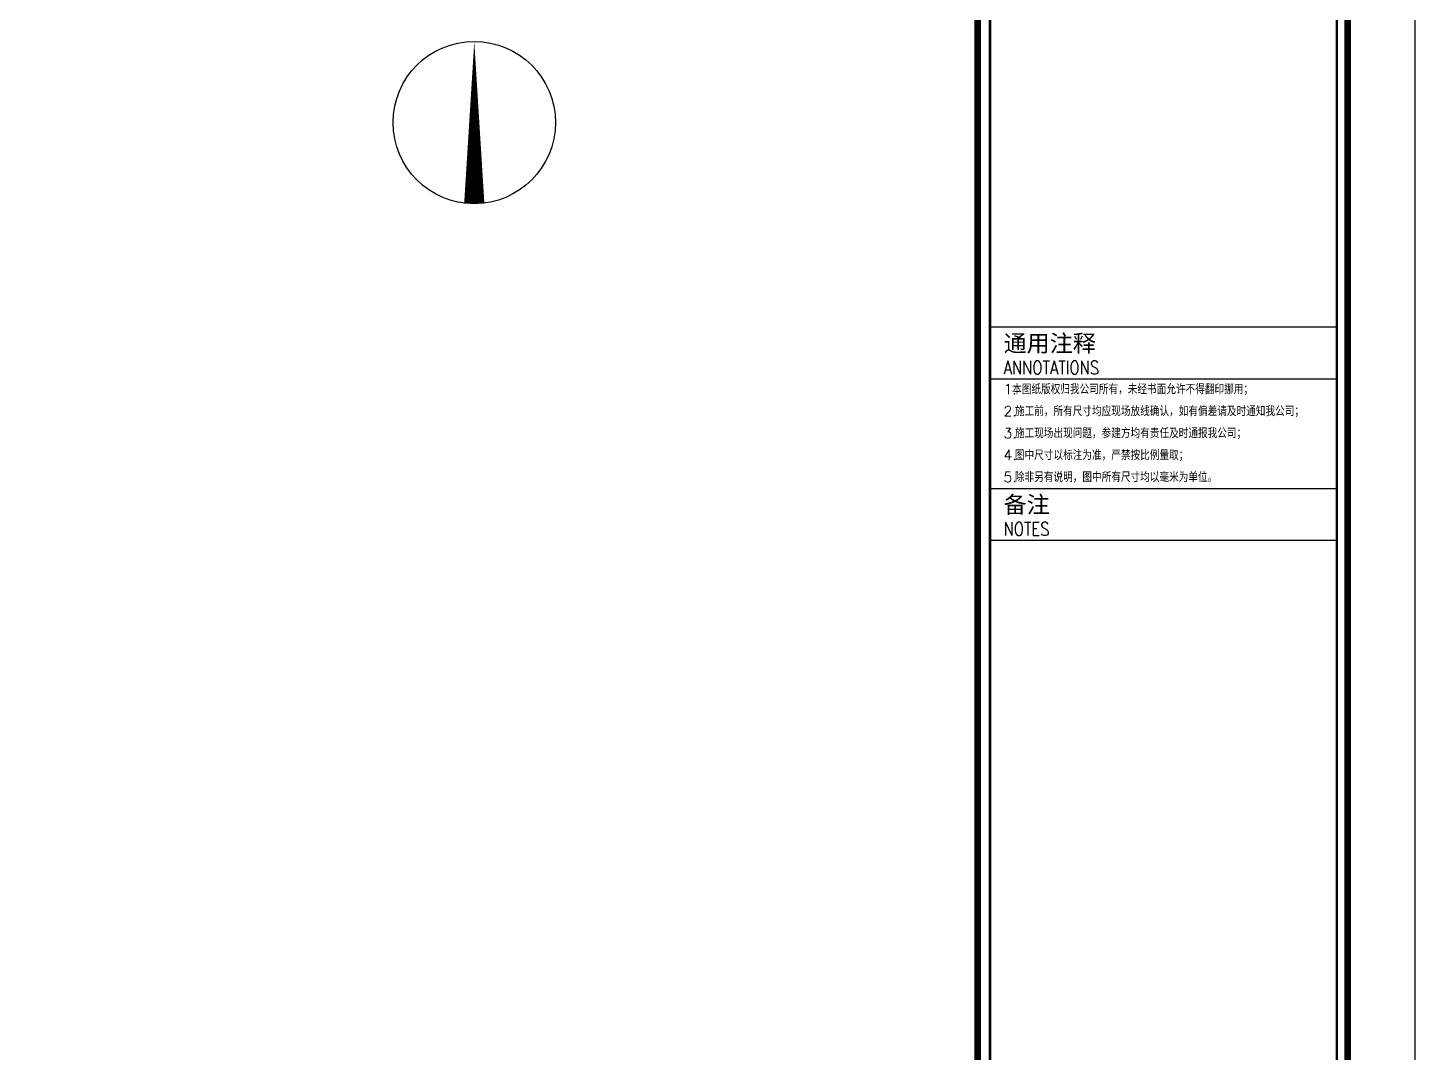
# Model space of a CAD drawing. Extents: x 815029915 to 815825525, y 579155098 to 579748855.
# Drawn here: x 815236386 to 815256903, y 579475439 to 579490590 of the extents above; entities that cross this region are included whole.
import ezdxf

# ---------------------------------------------------------------- set-up
doc = ezdxf.new("R2010")
doc.units = 0
doc.header["$LTSCALE"] = 100
doc.header["$MEASUREMENT"] = 0
for name, color, linetype in [('AXIS', 3, 'Continuous'), ('DIM_SYMB', 3, 'Continuous'), ('TK', 7, 'Continuous'), ('ZG-图框层', 4, 'Continuous'), ('zm', 1, 'Continuous')]:
    doc.layers.add(name, color=color, linetype=linetype)
doc.styles.add('_TCH_DIM_T3', font='SIMPLEX', dxfattribs={"width": 0.705882, "bigfont": 'GBCBIG'})
doc.styles.add('CCIAD-图框(标题项)', font='')
doc.styles.add('CCIAD-图框(版权说明)', font='txt.shx', dxfattribs={"width": 0.7, "bigfont": 'gbcbig.shx'})
doc.styles.get('CCIAD-图框(标题项)').set_extended_font_data('SimHei')
doc.dimstyles.new('_TCH_ARCH-100', dxfattribs={"dimscale": 100, "dimtxt": 2.975, "dimasz": 1, "dimexe": 2.5, "dimexo": 3, "dimgap": 1, "dimtad": 1, "dimdec": 0, "dimzin": 0, "dimdsep": 46, "dimtxsty": '_TCH_DIM_T3', "dimblk": 'ARCHTICK', "dimcen": 0.09, "dimclrt": 7, "dimazin": 2, "dimtfac": 1, "dimtdec": 0, "dimtix": 1, "dimtmove": 2, "dimatfit": 3, "dimfxl": 0, "dimtolj": 1, "dimtzin": 0, "dimarcsym": 0})

# ---------------------------------------------------------------- blocks, each defined once
blk = doc.blocks.new('CCIAD-TK-A0-图签')
at = {"layer": 'TK'}
blk.add_line((1177.39, 667.45), (1126.12, 667.45), dxfattribs=at)
at = {"layer": 'TK', "const_width": 1}
blk.add_lwpolyline([(1124.29, 10.46), (1124.29, 831)], dxfattribs=at)
at = {"layer": 'TK'}
for points in [[(1124.29, 10.46), (1179, 10.46), (1179, 831)], [(1126.12, 659.81), (1177.39, 659.81)], [(1126.12, 643.59), (1177.39, 643.59)], [(1126.12, 635.95), (1177.39, 635.95)]]:
    blk.add_lwpolyline(points, dxfattribs=at)
at = {"layer": 'TK', "const_width": 0.347}
blk.add_lwpolyline([(1126.12, 756.84), (1177.39, 756.84), (1177.39, 189.94), (1126.12, 189.94)], close=True, dxfattribs=at)
at = {"layer": 'TK'}
for s, height, style, p in [('通用注释', 2.5, 'CCIAD-图框(标题项)', (1128.13, 663.82)), ('1.', 1.5, 'CCIAD-图框(版权说明)', (1128.13, 657.54)), ('本图纸版权归我公司所有，未经书面允许不得翻印挪用；', 1.5, 'CCIAD-图框(版权说明)', (1129.39, 657.54)), ('2.', 1.5, 'CCIAD-图框(版权说明)', (1128.13, 654.29)), ('施工前，所有尺寸均应现场放线确认，如有偏差请及时通知我公司；', 1.5, 'CCIAD-图框(版权说明)', (1129.8, 654.29)), ('3.', 1.5, 'CCIAD-图框(版权说明)', (1128.13, 651.04)), ('施工现场出现问题，参建方均有责任及时通报我公司；', 1.5, 'CCIAD-图框(版权说明)', (1129.8, 651.04)), ('4.', 1.5, 'CCIAD-图框(版权说明)', (1128.13, 647.79)), ('图中尺寸以标注为准，严禁按比例量取；', 1.5, 'CCIAD-图框(版权说明)', (1129.8, 647.79)), ('5.', 1.5, 'CCIAD-图框(版权说明)', (1128.13, 644.54)), ('除非另有说明，图中所有尺寸均以毫米为单位。', 1.5, 'CCIAD-图框(版权说明)', (1129.8, 644.54)), ('备注', 2.5, 'CCIAD-图框(标题项)', (1128.13, 639.97))]:
    blk.add_text(s, height=height, dxfattribs=dict(at, style=style)).set_placement(p)
at = {"layer": 'TK', "style": 'CCIAD-图框(版权说明)', "width": 0.8}
for s, p in [('ANNOTATIONS', (1128.13, 660.48)), ('NOTES', (1128.13, 636.62))]:
    blk.add_text(s, height=2, dxfattribs=at).set_placement(p)
blk = doc.blocks.new('_ArchTick')
at = {"color": 0, "linetype": 'ByBlock', "const_width": 0.4}
blk.add_lwpolyline([(-0.5, -0.5), (0.5, 0.5)], dxfattribs=at)
blk = doc.blocks.new('*D230')
at = {"layer": 'AXIS', "color": 0, "lineweight": -2, "transparency": 16777216}
for p, q in [((815213048, 579487051), (815215346, 579489349)), ((815215169, 579489172), (815252646, 579451695)), ((815250525, 579449574), (815252823, 579451872))]:
    blk.add_line(p, q, dxfattribs=at)
at = {"layer": 'Defpoints', "color": 0, "transparency": 16777216}
for p in [(815212836, 579486839), (815252646, 579451695), (815250312, 579449362)]:
    blk.add_point(p, dxfattribs=at)
at = {"layer": 'AXIS', "color": 0, "lineweight": -2, "transparency": 16777216, "xscale": 100, "yscale": 100, "zscale": 100}
for p, rotation in [((815215169, 579489172), 135.0000000001822), ((815252646, 579451695), 315.0000000001822)]:
    blk.add_blockref('_ArchTick', p, dxfattribs=dict(at, rotation=rotation))
at = {"layer": 'AXIS', "color": 7, "transparency": 16777216, "insert": (815234083, 579470610), "char_height": 297.5, "attachment_point": 5, "rotation": 315, "style": '_TCH_DIM_T3'}
blk.add_mtext('\\A1;53000', dxfattribs=at)
blk = doc.blocks.new('ll')
at = {"layer": 'ZG-图框层'}
blk.add_lwpolyline([(815136770, 579524220), (815255670, 579524220), (815255670, 579608320), (815136770, 579608320)], close=True, dxfattribs=at)

msp = doc.modelspace()

# ---------------------------------------------------------------- linework, layer by layer
at = {"layer": 'DIM_SYMB'}
msp.add_lwpolyline([(815242988.9, 579487987.4, 300, 0, 0), (815242988.9, 579490387.4, 0, 0, 0)], format="xyseb", dxfattribs=at)
msp.add_circle((815242988.9, 579489187.4), 1200, dxfattribs=at)
at = {"layer": 'ZG-图框层'}
msp.add_lwpolyline([(815138002.5, 579419462.3), (815256902.5, 579419462.3), (815256902.5, 579503562.3), (815138002.5, 579503562.3)], close=True, dxfattribs=at)
at = {"layer": 'ZG-图框层', "const_width": 100}
msp.add_lwpolyline([(815140502.5, 579420462.3), (815255902.5, 579420462.3), (815255902.5, 579502562.3), (815140502.5, 579502562.3)], close=True, dxfattribs=at)

# ---------------------------------------------------------------- block references
at = {"layer": 'TK', "xscale": 100, "yscale": 100, "zscale": 100}
msp.add_blockref('CCIAD-TK-A0-图签', (815138002.5, 579419416.6), dxfattribs=at)
at = {"layer": 'zm', "color": 1}
msp.add_blockref('ll', (1232.4, -104757.7), dxfattribs=at)

# ---------------------------------------------------------------- dimensions: what is measured, and where the dimension line sits
at = {"layer": 'AXIS'}
dim = msp.add_aligned_dim(p1=(815212835.7, 579486838.6), p2=(815250312.4, 579449361.9), distance=3300, dimstyle='_TCH_ARCH-100', dxfattribs=at)
dim.commit()
dim.dimension.update_dxf_attribs({"geometry": '*D230', "text_midpoint": (815234083.4, 579470609.6)})

doc.saveas('drawing.dxf')
